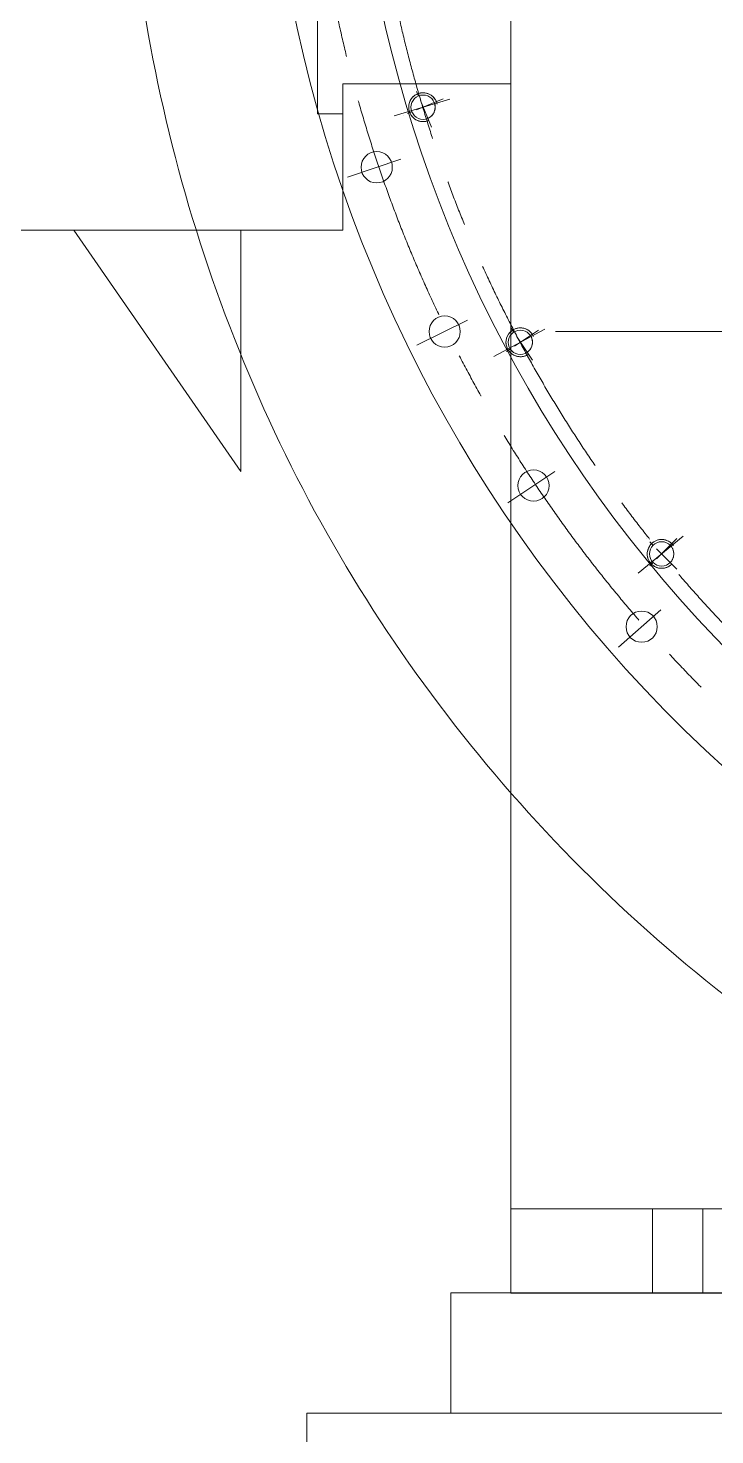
# Model space of a CAD drawing. Header units: millimetres. Extents: x 2 to 671028, y -1 to 511258.
# Drawn here: x 84374 to 91636, y 381411 to 396274 of the extents above; entities that cross this region are included whole.
import ezdxf

# ---------------------------------------------------------------- set-up
doc = ezdxf.new("R2010")
doc.units = ezdxf.units.MM
doc.header["$LTSCALE"] = 25.4
doc.linetypes.add('CENTER', pattern=[50.8, 31.75, -6.35, 6.35, -6.35])
doc.linetypes.add('点画线', pattern=[18, 12, -2, 2, -2])
for name, color, linetype, lineweight in [('CAXA1', 5, 'CENTER', 5), ('中心线层', 5, 'CENTER', 5), ('细实线层', 7, 'Continuous', 5)]:
    doc.layers.add(name, color=color, linetype=linetype, lineweight=lineweight)

msp = doc.modelspace()

# ---------------------------------------------------------------- linework, layer by layer
at = {"color": 7, "lineweight": 5}
for p, q in [((89477.37, 403426.04), (89477.37, 382909.67)), ((87434.99, 402148.68), (87434.99, 395367.89)), ((87703.33, 394140.79), (87703.33, 395685.94)), ((89477.37, 395685.94), (87703.33, 395685.94)), ((88416.67, 395511.73), (88413.04, 395504.62)), ((88420.65, 395518.64), (88416.67, 395511.73)), ((88425, 395525.33), (88420.65, 395518.64)), ((88429.69, 395531.79), (88425, 395525.33)), ((88434.71, 395537.99), (88429.69, 395531.79)), ((88440.05, 395543.92), (88434.71, 395537.99)), ((88445.69, 395549.56), (88440.05, 395543.92)), ((88451.62, 395554.9), (88445.69, 395549.56)), ((88457.82, 395559.92), (88451.62, 395554.9)), ((88464.28, 395564.61), (88457.82, 395559.92)), ((88470.97, 395568.96), (88464.28, 395564.61)), ((88477.88, 395572.94), (88470.97, 395568.96)), ((88484.99, 395576.57), (88477.88, 395572.94)), ((88492.28, 395579.81), (88484.99, 395576.57)), ((88499.72, 395582.67), (88492.28, 395579.81)), ((88492.28, 395579.81), (88492.28, 395579.81)), ((88507.31, 395585.14), (88499.72, 395582.67)), ((88515.02, 395587.2), (88507.31, 395585.14)), ((88522.82, 395588.86), (88515.02, 395587.2)), ((88530.7, 395590.11), (88522.82, 395588.86)), ((88538.64, 395590.94), (88530.7, 395590.11)), ((88546.61, 395591.36), (88538.64, 395590.94)), ((88554.59, 395591.36), (88546.61, 395591.36)), ((88562.55, 395590.94), (88554.59, 395591.36)), ((88570.49, 395590.11), (88562.55, 395590.94)), ((88578.37, 395588.86), (88570.49, 395590.11)), ((88586.17, 395587.2), (88578.37, 395588.86)), ((88593.88, 395585.14), (88586.17, 395587.2)), ((88601.47, 395582.67), (88593.88, 395585.14)), ((88608.92, 395579.81), (88601.47, 395582.67)), ((88616.21, 395576.57), (88608.92, 395579.81)), ((88623.32, 395572.94), (88616.21, 395576.57)), ((88630.23, 395568.96), (88623.32, 395572.94)), ((88636.92, 395564.61), (88630.23, 395568.96)), ((88643.37, 395559.92), (88636.92, 395564.61)), ((88649.57, 395554.9), (88643.37, 395559.92)), ((88655.5, 395549.56), (88649.57, 395554.9)), ((88661.14, 395543.92), (88655.5, 395549.56)), ((88666.48, 395537.99), (88661.14, 395543.92)), ((88671.5, 395531.79), (88666.48, 395537.99)), ((88676.19, 395525.33), (88671.5, 395531.79)), ((88680.54, 395518.64), (88676.19, 395525.33)), ((88684.53, 395511.73), (88680.54, 395518.64)), ((88688.15, 395504.62), (88684.53, 395511.73)), ((87434.99, 395367.89), (87703.33, 395367.89)), ((88398.67, 395450.97), (88398.25, 395443)), ((88398.25, 395443), (88398.25, 395435.02)), ((88398.25, 395435.02), (88398.67, 395427.06)), ((88399.5, 395458.9), (88398.67, 395450.97)), ((88398.67, 395427.06), (88399.5, 395419.12)), ((88400.75, 395466.79), (88399.5, 395458.9)), ((88399.5, 395419.12), (88400.75, 395411.24)), ((88402.41, 395474.59), (88400.75, 395466.79)), ((88400.75, 395411.24), (88402.41, 395403.44)), ((88404.47, 395482.3), (88402.41, 395474.59)), ((88402.41, 395403.44), (88404.47, 395395.73)), ((88406.94, 395489.88), (88404.47, 395482.3)), ((88404.47, 395395.73), (88406.94, 395388.14)), ((88409.8, 395497.33), (88406.94, 395489.88)), ((88406.94, 395388.14), (88409.8, 395380.69)), ((88413.04, 395504.62), (88409.8, 395497.33)), ((88409.8, 395380.69), (88413.04, 395373.4)), ((88413.04, 395373.4), (88416.67, 395366.29)), ((88416.67, 395366.29), (88420.65, 395359.38)), ((88652.42, 395360.88), (88656.37, 395366.32)), ((88656.37, 395366.32), (88660.03, 395371.95)), ((88660.03, 395371.95), (88663.38, 395377.77)), ((88663.38, 395377.77), (88666.44, 395383.76)), ((88666.44, 395383.76), (88669.17, 395389.9)), ((88669.17, 395488.13), (88691.4, 395497.33)), ((88671.58, 395481.85), (88669.17, 395488.13)), ((88669.17, 395488.13), (88669.17, 395488.13)), ((88669.17, 395389.9), (88671.58, 395396.17)), ((88673.65, 395475.46), (88671.58, 395481.85)), ((88671.58, 395396.17), (88673.65, 395402.56)), ((88675.39, 395468.97), (88673.65, 395475.46)), ((88673.65, 395402.56), (88675.39, 395409.05)), ((88676.79, 395462.4), (88675.39, 395468.97)), ((88675.39, 395409.05), (88676.79, 395415.62)), ((88677.84, 395455.76), (88676.79, 395462.4)), ((88676.79, 395415.62), (88677.84, 395422.26)), ((88678.54, 395449.08), (88677.84, 395455.76)), ((88677.84, 395422.26), (88678.54, 395428.94)), ((88678.89, 395442.37), (88678.54, 395449.08)), ((88678.54, 395428.94), (88678.89, 395435.65)), ((88678.89, 395435.65), (88678.89, 395442.37)), ((88691.4, 395497.33), (88688.15, 395504.62)), ((88691.4, 395497.33), (88691.4, 395497.33)), ((88420.65, 395359.38), (88425, 395352.69)), ((88425, 395352.69), (88429.69, 395346.24)), ((88429.69, 395346.24), (88434.71, 395340.04)), ((88434.71, 395340.04), (88440.05, 395334.11)), ((88440.05, 395334.11), (88445.69, 395328.47)), ((88445.69, 395328.47), (88451.62, 395323.13)), ((88451.62, 395323.13), (88457.82, 395318.11)), ((88457.82, 395318.11), (88464.28, 395313.42)), ((88464.28, 395313.42), (88470.97, 395309.07)), ((88470.97, 395309.07), (88477.88, 395305.08)), ((88477.88, 395305.08), (88484.99, 395301.46)), ((88484.99, 395301.46), (88492.28, 395298.21)), ((88492.28, 395298.21), (88499.72, 395295.35)), ((88499.72, 395295.35), (88507.31, 395292.89)), ((88507.31, 395292.89), (88515.02, 395290.82)), ((88515.02, 395290.82), (88522.82, 395289.16)), ((88522.82, 395289.16), (88530.7, 395287.92)), ((88530.7, 395287.92), (88538.64, 395287.08)), ((88538.64, 395287.08), (88546.61, 395286.66)), ((88546.61, 395286.66), (88554.59, 395286.66)), ((88554.59, 395286.66), (88562.55, 395287.08)), ((88562.55, 395287.08), (88570.49, 395287.92)), ((88570.49, 395287.92), (88578.37, 395289.16)), ((88578.37, 395289.16), (88586.17, 395290.82)), ((88586.17, 395290.82), (88593.88, 395292.89)), ((88593.88, 395292.89), (88601.47, 395295.35)), ((88599.71, 395320.44), (88605.85, 395323.17)), ((88608.92, 395298.21), (88599.71, 395320.44)), ((88599.71, 395320.44), (88599.71, 395320.44)), ((88601.47, 395295.35), (88608.92, 395298.21)), ((88605.85, 395323.17), (88611.84, 395326.22)), ((88608.92, 395298.21), (88608.92, 395298.21)), ((88611.84, 395326.22), (88617.65, 395329.58)), ((88617.65, 395329.58), (88623.29, 395333.24)), ((88623.29, 395333.24), (88628.73, 395337.19)), ((88628.73, 395337.19), (88633.95, 395341.42)), ((88633.95, 395341.42), (88638.94, 395345.92)), ((88638.94, 395345.92), (88643.69, 395350.67)), ((88643.69, 395350.67), (88648.19, 395355.66)), ((88648.19, 395355.66), (88652.42, 395360.88)), ((76650.37, 394140.79), (87703.33, 394140.79)), ((86623.32, 391588.14), (84857.2, 394140.79)), ((86623.32, 394140.79), (86623.32, 391588.14)), ((89430.09, 392984.61), (89428.74, 392976.75)), ((89431.85, 392992.39), (89430.09, 392984.61)), ((89434.01, 393000.07), (89431.85, 392992.39)), ((89436.58, 393007.63), (89434.01, 393000.07)), ((89439.53, 393015.04), (89436.58, 393007.63)), ((89442.88, 393022.28), (89439.53, 393015.04)), ((89446.59, 393029.35), (89442.88, 393022.28)), ((89450.67, 393036.2), (89446.59, 393029.35)), ((89455.1, 393042.84), (89450.67, 393036.2)), ((89459.88, 393049.23), (89455.1, 393042.84)), ((89464.98, 393055.36), (89459.88, 393049.23)), ((89470.39, 393061.22), (89464.98, 393055.36)), ((89476.11, 393066.79), (89470.39, 393061.22)), ((89482.11, 393072.05), (89476.11, 393066.79)), ((89488.37, 393076.99), (89482.11, 393072.05)), ((89494.89, 393081.6), (89488.37, 393076.99)), ((89501.64, 393085.85), (89494.89, 393081.6)), ((89494.89, 393081.6), (89494.89, 393081.6)), ((89508.6, 393089.75), (89501.64, 393085.85)), ((89515.75, 393093.28), (89508.6, 393089.75)), ((89523.09, 393096.43), (89515.75, 393093.28)), ((89530.57, 393099.19), (89523.09, 393096.43)), ((89538.19, 393101.56), (89530.57, 393099.19)), ((89545.92, 393103.52), (89538.19, 393101.56)), ((89553.75, 393105.08), (89545.92, 393103.52)), ((89561.65, 393106.22), (89553.75, 393105.08)), ((89569.59, 393106.95), (89561.65, 393106.22)), ((89577.56, 393107.27), (89569.59, 393106.95)), ((89585.54, 393107.16), (89577.56, 393107.27)), ((89593.5, 393106.64), (89585.54, 393107.16)), ((89601.43, 393105.7), (89593.5, 393106.64)), ((89609.29, 393104.35), (89601.43, 393105.7)), ((89617.07, 393102.59), (89609.29, 393104.35)), ((89624.75, 393100.42), (89617.07, 393102.59)), ((89632.31, 393097.86), (89624.75, 393100.42)), ((89639.72, 393094.9), (89632.31, 393097.86)), ((89646.96, 393091.56), (89639.72, 393094.9)), ((89654.02, 393087.85), (89646.96, 393091.56)), ((89660.88, 393083.77), (89654.02, 393087.85)), ((89667.52, 393079.34), (89660.88, 393083.77)), ((89673.91, 393074.56), (89667.52, 393079.34)), ((89680.04, 393069.46), (89673.91, 393074.56)), ((89685.9, 393064.04), (89680.04, 393069.46)), ((89691.47, 393058.33), (89685.9, 393064.04)), ((89686.27, 393026.18), (89706.27, 393039.55)), ((89689.86, 393020.5), (89686.27, 393026.18)), ((89686.27, 393026.18), (89686.27, 393026.18)), ((89693.14, 393014.64), (89689.86, 393020.5)), ((89696.73, 393052.33), (89691.47, 393058.33)), ((89696.11, 393008.61), (89693.14, 393014.64)), ((89698.76, 393002.44), (89696.11, 393008.61)), ((89701.67, 393046.06), (89696.73, 393052.33)), ((89701.09, 392996.13), (89698.76, 393002.44)), ((89703.08, 392989.72), (89701.09, 392996.13)), ((89706.27, 393039.55), (89701.67, 393046.06)), ((89704.73, 392983.2), (89703.08, 392989.72)), ((89706.27, 393039.55), (89706.27, 393039.55)), ((89427.28, 392960.86), (89427.17, 392952.88)), ((89427.17, 392952.88), (89427.48, 392944.91)), ((89427.8, 392968.82), (89427.28, 392960.86)), ((89427.48, 392944.91), (89428.21, 392936.97)), ((89428.74, 392976.75), (89427.8, 392968.82)), ((89428.21, 392936.97), (89429.36, 392929.07)), ((89429.36, 392929.07), (89430.92, 392921.25)), ((89430.92, 392921.25), (89432.88, 392913.51)), ((89432.88, 392913.51), (89435.25, 392905.89)), ((89435.25, 392905.89), (89438.01, 392898.41)), ((89438.01, 392898.41), (89441.16, 392891.08)), ((89441.16, 392891.08), (89444.69, 392883.92)), ((89444.69, 392883.92), (89448.58, 392876.96)), ((89448.58, 392876.96), (89452.84, 392870.21)), ((89452.84, 392870.21), (89457.45, 392863.7)), ((89457.45, 392863.7), (89462.39, 392857.43)), ((89462.39, 392857.43), (89467.65, 392851.43)), ((89467.65, 392851.43), (89473.22, 392845.72)), ((89473.22, 392845.72), (89479.07, 392840.3)), ((89479.07, 392840.3), (89485.21, 392835.2)), ((89485.21, 392835.2), (89491.6, 392830.42)), ((89650.86, 392848.17), (89656.35, 392852.05)), ((89664.23, 392828.16), (89650.86, 392848.17)), ((89650.86, 392848.17), (89650.86, 392848.17)), ((89656.35, 392852.05), (89661.62, 392856.21)), ((89661.62, 392856.21), (89666.68, 392860.64)), ((89666.68, 392860.64), (89671.49, 392865.32)), ((89671.49, 392865.32), (89676.05, 392870.26)), ((89676.05, 392870.26), (89680.35, 392875.42)), ((89680.35, 392875.42), (89684.37, 392880.81)), ((89684.37, 392880.81), (89688.1, 392886.4)), ((89688.1, 392886.4), (89691.54, 392892.17)), ((89691.54, 392892.17), (89694.66, 392898.12)), ((89694.66, 392898.12), (89697.48, 392904.22)), ((89697.48, 392904.22), (89699.97, 392910.46)), ((89699.97, 392910.46), (89702.13, 392916.82)), ((89702.13, 392916.82), (89703.95, 392923.29)), ((89703.95, 392923.29), (89705.43, 392929.84)), ((89706.05, 392976.61), (89704.73, 392983.2)), ((89705.43, 392929.84), (89706.57, 392936.46)), ((89707.01, 392969.96), (89706.05, 392976.61)), ((89706.57, 392936.46), (89707.36, 392943.14)), ((89707.62, 392963.27), (89707.01, 392969.96)), ((89707.36, 392943.14), (89707.8, 392949.84)), ((89707.89, 392956.56), (89707.62, 392963.27)), ((89707.8, 392949.84), (89707.89, 392956.56)), ((89491.6, 392830.42), (89498.24, 392825.99)), ((89498.24, 392825.99), (89505.09, 392821.91)), ((89505.09, 392821.91), (89512.15, 392818.2)), ((89512.15, 392818.2), (89519.4, 392814.86)), ((89519.4, 392814.86), (89526.81, 392811.9)), ((89526.81, 392811.9), (89534.37, 392809.33)), ((89534.37, 392809.33), (89542.04, 392807.17)), ((89542.04, 392807.17), (89549.83, 392805.41)), ((89549.83, 392805.41), (89557.69, 392804.06)), ((89557.69, 392804.06), (89565.61, 392803.12)), ((89565.61, 392803.12), (89573.58, 392802.6)), ((89573.58, 392802.6), (89581.55, 392802.49)), ((89581.55, 392802.49), (89589.53, 392802.81)), ((89589.53, 392802.81), (89597.47, 392803.54)), ((89597.47, 392803.54), (89605.37, 392804.68)), ((89605.37, 392804.68), (89613.19, 392806.24)), ((89613.19, 392806.24), (89620.93, 392808.2)), ((89620.93, 392808.2), (89628.55, 392810.57)), ((89628.55, 392810.57), (89636.03, 392813.33)), ((89636.03, 392813.33), (89643.36, 392816.48)), ((89643.36, 392816.48), (89650.52, 392820.01)), ((89650.52, 392820.01), (89657.48, 392823.91)), ((89657.48, 392823.91), (89664.23, 392828.16)), ((89664.23, 392828.16), (89664.23, 392828.16)), ((90926.17, 390758.66), (90924.31, 390750.9)), ((90928.44, 390766.31), (90926.17, 390758.66)), ((90931.1, 390773.83), (90928.44, 390766.31)), ((90934.15, 390781.21), (90931.1, 390773.83)), ((90937.59, 390788.41), (90934.15, 390781.21)), ((90941.4, 390795.42), (90937.59, 390788.41)), ((90945.57, 390802.22), (90941.4, 390795.42)), ((90950.09, 390808.8), (90945.57, 390802.22)), ((90954.94, 390815.13), (90950.09, 390808.8)), ((90960.12, 390821.19), (90954.94, 390815.13)), ((90965.62, 390826.98), (90960.12, 390821.19)), ((90971.4, 390832.47), (90965.62, 390826.98)), ((90965.62, 390826.98), (90965.62, 390826.98)), ((90977.47, 390837.66), (90971.4, 390832.47)), ((90983.8, 390842.51), (90977.47, 390837.66)), ((90990.38, 390847.03), (90983.8, 390842.51)), ((90997.18, 390851.2), (90990.38, 390847.03)), ((91004.19, 390855.01), (90997.18, 390851.2)), ((91011.39, 390858.44), (91004.19, 390855.01)), ((91018.76, 390861.5), (91011.39, 390858.44)), ((91026.29, 390864.16), (91018.76, 390861.5)), ((91033.94, 390866.43), (91026.29, 390864.16)), ((91041.69, 390868.29), (91033.94, 390866.43)), ((91049.54, 390869.74), (91041.69, 390868.29)), ((91057.45, 390870.78), (91049.54, 390869.74)), ((91065.4, 390871.41), (91057.45, 390870.78)), ((91073.38, 390871.62), (91065.4, 390871.41)), ((91081.36, 390871.41), (91073.38, 390871.62)), ((91089.31, 390870.78), (91081.36, 390871.41)), ((91097.22, 390869.74), (91089.31, 390870.78)), ((91105.06, 390868.29), (91097.22, 390869.74)), ((91112.82, 390866.43), (91105.06, 390868.29)), ((91120.47, 390864.16), (91112.82, 390866.43)), ((91127.99, 390861.5), (91120.47, 390864.16)), ((91135.37, 390858.44), (91127.99, 390861.5)), ((91142.57, 390855.01), (91135.37, 390858.44)), ((91149.58, 390851.2), (91142.57, 390855.01)), ((91156.38, 390847.03), (91149.58, 390851.2)), ((91162.96, 390842.51), (91156.38, 390847.03)), ((91169.29, 390837.66), (91162.96, 390842.51)), ((91164.13, 390809.97), (91181.14, 390826.98)), ((91168.75, 390805.1), (91164.13, 390809.97)), ((91164.13, 390809.97), (91164.13, 390809.97)), ((91173.12, 390799.99), (91168.75, 390805.1)), ((91175.35, 390832.47), (91169.29, 390837.66)), ((91177.21, 390794.66), (91173.12, 390799.99)), ((91181.14, 390826.98), (91175.35, 390832.47)), ((91181.01, 390789.12), (91177.21, 390794.66)), ((91184.53, 390783.39), (91181.01, 390789.12)), ((91181.14, 390826.98), (91181.14, 390826.98)), ((91187.73, 390777.48), (91184.53, 390783.39)), ((91190.62, 390771.42), (91187.73, 390777.48)), ((91193.2, 390765.21), (91190.62, 390771.42)), ((91195.44, 390758.88), (91193.2, 390765.21)), ((91197.35, 390752.44), (91195.44, 390758.88)), ((90921.19, 390727.2), (90920.98, 390719.22)), ((90920.98, 390719.22), (90921.19, 390711.24)), ((90921.81, 390735.15), (90921.19, 390727.2)), ((90921.19, 390711.24), (90921.81, 390703.29)), ((90922.86, 390743.06), (90921.81, 390735.15)), ((90921.81, 390703.29), (90922.86, 390695.38)), ((90924.31, 390750.9), (90922.86, 390743.06)), ((90922.86, 390695.38), (90924.31, 390687.53)), ((90924.31, 390687.53), (90926.17, 390679.78)), ((90926.17, 390679.78), (90928.44, 390672.12)), ((90928.44, 390672.12), (90931.1, 390664.6)), ((90931.1, 390664.6), (90934.15, 390657.23)), ((90934.15, 390657.23), (90937.59, 390650.03)), ((90937.59, 390650.03), (90941.4, 390643.02)), ((90941.4, 390643.02), (90945.57, 390636.22)), ((90945.57, 390636.22), (90950.09, 390629.64)), ((90950.09, 390629.64), (90954.94, 390623.31)), ((90954.94, 390623.31), (90960.12, 390617.24)), ((90960.12, 390617.24), (90965.62, 390611.46)), ((90965.62, 390611.46), (90971.4, 390605.96)), ((90971.4, 390605.96), (90977.47, 390600.78)), ((91164.13, 390628.47), (91168.75, 390633.34)), ((91181.14, 390611.46), (91164.13, 390628.47)), ((91164.13, 390628.47), (91164.13, 390628.47)), ((91168.75, 390633.34), (91173.12, 390638.45)), ((91169.29, 390600.78), (91175.35, 390605.96)), ((91173.12, 390638.45), (91177.21, 390643.78)), ((91175.35, 390605.96), (91181.14, 390611.46)), ((91177.21, 390643.78), (91181.01, 390649.32)), ((91181.01, 390649.32), (91184.53, 390655.05)), ((91181.14, 390611.46), (91181.14, 390611.46)), ((91184.53, 390655.05), (91187.73, 390660.95)), ((91187.73, 390660.95), (91190.62, 390667.02)), ((91190.62, 390667.02), (91193.2, 390673.23)), ((91193.2, 390673.23), (91195.44, 390679.56)), ((91195.44, 390679.56), (91197.35, 390686)), ((91198.92, 390745.9), (91197.35, 390752.44)), ((91197.35, 390686), (91198.92, 390692.54)), ((91200.14, 390739.3), (91198.92, 390745.9)), ((91198.92, 390692.54), (91200.14, 390699.14)), ((91201.02, 390732.63), (91200.14, 390739.3)), ((91200.14, 390699.14), (91201.02, 390705.8)), ((91201.54, 390725.94), (91201.02, 390732.63)), ((91201.02, 390705.8), (91201.54, 390712.5)), ((91201.72, 390719.22), (91201.54, 390725.94)), ((91201.54, 390712.5), (91201.72, 390719.22)), ((90977.47, 390600.78), (90983.8, 390595.92)), ((90983.8, 390595.92), (90990.38, 390591.41)), ((90990.38, 390591.41), (90997.18, 390587.24)), ((90997.18, 390587.24), (91004.19, 390583.43)), ((91004.19, 390583.43), (91011.39, 390579.99)), ((91011.39, 390579.99), (91018.76, 390576.94)), ((91018.76, 390576.94), (91026.29, 390574.28)), ((91026.29, 390574.28), (91033.94, 390572.01)), ((91033.94, 390572.01), (91041.69, 390570.15)), ((91041.69, 390570.15), (91049.54, 390568.7)), ((91049.54, 390568.7), (91057.45, 390567.65)), ((91057.45, 390567.65), (91065.4, 390567.03)), ((91065.4, 390567.03), (91073.38, 390566.82)), ((91073.38, 390566.82), (91081.36, 390567.03)), ((91081.36, 390567.03), (91089.31, 390567.65)), ((91089.31, 390567.65), (91097.22, 390568.7)), ((91097.22, 390568.7), (91105.06, 390570.15)), ((91105.06, 390570.15), (91112.82, 390572.01)), ((91112.82, 390572.01), (91120.47, 390574.28)), ((91120.47, 390574.28), (91127.99, 390576.94)), ((91127.99, 390576.94), (91135.37, 390579.99)), ((91135.37, 390579.99), (91142.57, 390583.43)), ((91142.57, 390583.43), (91149.58, 390587.24)), ((91149.58, 390587.24), (91156.38, 390591.41)), ((91156.38, 390591.41), (91162.96, 390595.92)), ((91162.96, 390595.92), (91169.29, 390600.78)), ((93287.37, 383798.67), (89477.37, 383798.67)), ((95195.01, 382910.52), (88845.01, 382910.52)), ((88845.01, 382910.52), (88845.01, 381640.52)), ((93287.37, 382909.67), (89477.37, 382909.67)), ((87321.01, 381640.52), (87321.01, 380878.52)), ((118309.01, 381640.52), (87321.01, 381640.52))]:
    msp.add_line(p, q, dxfattribs=at)
for centre, radius in [((88550.6, 395439.01), 128.34), ((88060.12, 394804.09), 165.1), ((88779.06, 393068.12), 165.1), ((89579.56, 392954.88), 128.34), ((89718.44, 391440.84), 165.1), ((91073.38, 390719.22), 128.34), ((90862.19, 389950.09), 165.1)]:
    msp.add_circle(centre, radius, dxfattribs=at)
for centre, radius, start, end in [((101675.99, 399420.56), 14795.5, 301.355793, 238.585014), ((101662.52, 399420.56), 13868.4, 303.508424, 236.55604)]:
    msp.add_arc(centre, radius, start, end, dxfattribs=at)
msp.add_open_spline([(112198.54, 409943.18), (111307.25, 410897.4), (109271.06, 412607.28), (105648.39, 414323.43), (101648.95, 415013.23), (97577.24, 414596.34), (93714.41, 413143.87), (90329.11, 410718.76), (87667.7, 407468.21), (85926.41, 403609.88), (85198.88, 399395.79), (85693.17, 395116.68), (87239.87, 391073.05), (89811.1, 387548.46), (93226.13, 384790.06), (97266.86, 383002.31), (101660.41, 382303.54), (106112, 382788.56), (110316.2, 384409.21), (113975.45, 387087.71), (116841.92, 390638.1), (118700.96, 394836.93), (119165.43, 397877.96), (119207.73, 399400.36)], degree=3, knots=[0, 0, 0, 0, 6187.66602572, 12450.35545818, 18783.77638031, 25175.55398045, 31622.06567916, 38124.71359482, 44683.23785819, 51298.55092183, 57973.87072775, 64697.01929391, 71462.74865718, 78273.50179554, 85129.27889684, 92030.08014528, 98977.28584344, 105969.70115191, 113006.62299906, 120087.95118565, 127214.49594475, 134386.49284868, 141603.66326616, 141603.66326616, 141603.66326616, 141603.66326616], dxfattribs=at)
at = {"layer": 'CAXA1', "linetype": 'CENTER', "lineweight": 5, "ltscale": 3}
for p, q in [((88832.84, 395524.63), (88244.1, 395346.04)), ((88315.32, 394890.72), (87750.35, 394698.94)), ((89020.77, 393187.31), (88485.67, 392923.43)), ((89839.68, 393093.92), (89297.09, 392803.9)), ((89952.33, 393070.52), (113064.82, 393070.52)), ((89942.52, 391590.56), (89446.44, 391259.09)), ((91301.37, 390906.33), (90825.79, 390516.03)), ((91064.81, 390127.78), (90616.24, 389734.4)), ((90975.97, 383798.67), (90975.97, 382909.67)), ((91509.37, 383798.67), (91509.37, 382909.67))]:
    msp.add_line(p, q, dxfattribs=at)
for radius in [14351, 13716]:
    msp.add_circle((101675.99, 399420.56), radius, dxfattribs=at)
at = {"layer": '中心线层', "color": 7, "linetype": '点画线', "lineweight": 5}
for p, q in [((88761.8, 395526.49), (88339.4, 395351.53)), ((88638.08, 395227.81), (88463.12, 395650.21)), ((89706.56, 392764.81), (89452.56, 393144.95)), ((89769.63, 393081.88), (89389.48, 392827.88)), ((91235.02, 390880.86), (90911.73, 390557.57)), ((91235.02, 390557.57), (90911.73, 390880.86))]:
    msp.add_line(p, q, dxfattribs=at)
at = {"layer": '细实线层', "color": 7, "lineweight": 5}
for centre, start, end in [((88550.6, 395439.01), 12.5, 292.5), ((89579.56, 392954.88), 23.75, 303.75), ((91073.38, 390719.22), 35, 315)]:
    msp.add_arc(centre, 152.4, start, end, dxfattribs=at)

doc.saveas('drawing.dxf')
